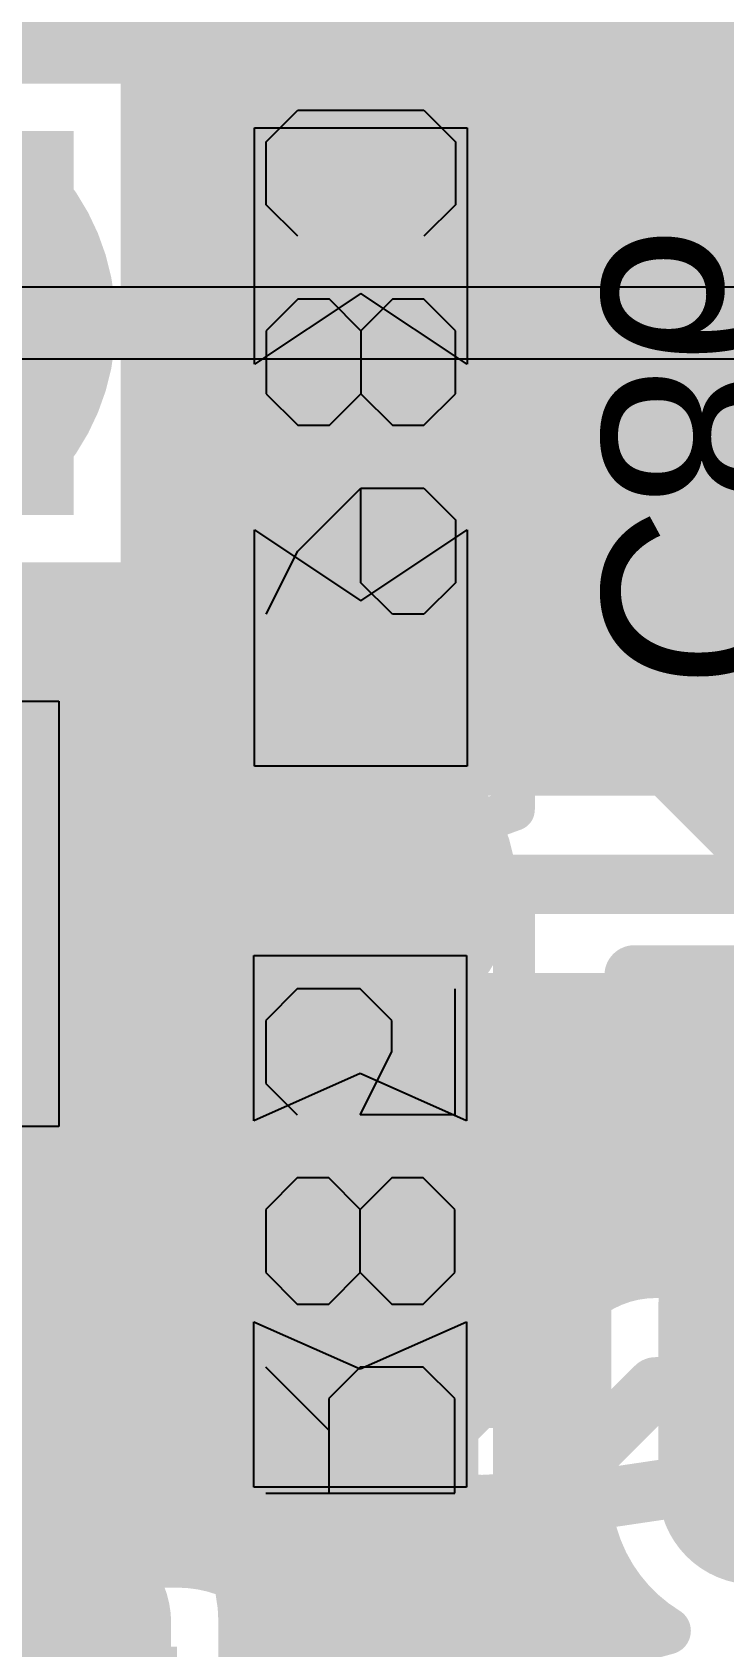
# Model space of a CAD drawing. Header units: millimetres. Extents: x 0.11 to 5.67, y 0.55 to 4.24.
# Drawn here: x 1.6688 to 1.784, y 1.0699 to 1.3388 of the extents above; entities that cross this region are included whole.
import ezdxf

# ---------------------------------------------------------------- set-up
doc = ezdxf.new("R2010")
doc.units = ezdxf.units.MM
doc.header["$MEASUREMENT"] = 0
for name, color, linetype in [('BottomLayer', 5, 'Continuous'), ('BottomOverlay', 54, 'Continuous'), ('BottomPaste', 16, 'Continuous'), ('BottomSolder', 6, 'Continuous'), ('InternalPlane1', 76, 'Continuous'), ('InternalPlane2', 16, 'Continuous'), ('Mechanical3', 76, 'Continuous'), ('MultiLayer', 9, 'Continuous'), ('TopLayer', 1, 'Continuous'), ('TopOverlay', 2, 'Continuous'), ('TopSolder', 216, 'Continuous'), ('ViaHoleLayer', 16, 'Continuous')]:
    doc.layers.add(name, color=color, linetype=linetype)

# ---------------------------------------------------------------- blocks, each defined once
blk = doc.blocks.new('CC0603_B_34')
at = {"layer": 'BottomLayer'}
for points in [[(-0.0531496, -0.0177165), (-0.0137796, -0.0177165), (-0.0531496, 0.0177165), (-0.0137796, 0.0177165)], [(0.0531495, 0.0177165), (0.0137795, 0.0177165), (0.0531495, -0.0177165), (0.0137795, -0.0177165)]]:
    blk.add_solid(points, dxfattribs=at)
at = {"layer": 'BottomOverlay', "const_width": 0.0070079}
for points in [[(-0.0603075, -0.025576, -0.2011811506940103), (-0.060352, 0.0254697)], [(0.0604228, 0.0254697, -0.2011811506940102), (0.0603783, -0.025576)]]:
    blk.add_lwpolyline(points, format="xyb", dxfattribs=at)
at = {"layer": 'BottomOverlay', "const_width": 0.0035039}
for points in [[(-0.062104, 0.0254697, 1), (-0.0586, 0.0254697, 1)], [(-0.0617166, 0.0255, 1), (-0.0582126, 0.0255, 1)], [(0.0582834, 0.0255, 1), (0.0617874, 0.0255, 1)], [(0.0586708, 0.0254697, 1), (0.0621748, 0.0254697, 1)], [(-0.0620595, -0.025576, 1), (-0.0585555, -0.025576, 1)], [(-0.0617914, -0.0255906, 1), (-0.0582874, -0.0255906, 1)], [(0.0582873, -0.0255906, 1), (0.0617913, -0.0255906, 1)], [(0.0586263, -0.025576, 1), (0.0621303, -0.025576, 1)]]:
    blk.add_lwpolyline(points, format="xyb", close=True, dxfattribs=at)
at = {"layer": 'BottomOverlay', "const_width": 0.0070079}
for points in [[(0.0600354, 0.0255), (-0.0599646, 0.0255)], [(0.0600393, -0.0255906), (-0.0600394, -0.0255906)]]:
    blk.add_lwpolyline(points, dxfattribs=at)
at = {"layer": 'BottomPaste'}
for p, q in [((-0.0531496, -0.0177165), (-0.0531496, 0.0177165)), ((-0.0531496, 0.0177165), (-0.0137796, 0.0177165)), ((-0.0137796, 0.0177165), (-0.0255906, 0)), ((0.0255905, 0), (0.0137795, 0.0177165)), ((0.0137795, 0.0177165), (0.0531495, 0.0177165)), ((0.0531495, 0.0177165), (0.0531495, -0.0177165)), ((-0.0255906, 0), (-0.0137796, -0.0177165)), ((0.0137795, -0.0177165), (0.0255905, 0)), ((-0.0137796, -0.0177165), (-0.0531496, -0.0177165)), ((0.0531495, -0.0177165), (0.0137795, -0.0177165))]:
    blk.add_line(p, q, dxfattribs=at)
at = {"layer": 'BottomSolder'}
for points in [[(-0.0551181, -0.019685), (-0.0118111, -0.019685), (-0.0551181, 0.019685), (-0.0118111, 0.019685)], [(0.055118, 0.019685), (0.011811, 0.019685), (0.055118, -0.019685), (0.011811, -0.019685)]]:
    blk.add_solid(points, dxfattribs=at)
at = {"layer": 'Mechanical3'}
for p, q in [((-0.0561024, 0.0105003), (-0.0508547, 0.015748)), ((-0.0508547, 0.015748), (-0.0403594, 0.015748)), ((-0.0403594, 0.015748), (-0.0351118, 0.0105003)), ((-0.0193688, 0.015748), (-0.0246165, 0.0105003)), ((-0.0088735, 0.015748), (-0.0193688, 0.015748)), ((-0.0036259, 0.0105003), (-0.0088735, 0.015748)), ((0.0068694, 0.0105003), (0.0121171, 0.015748)), ((0.0121171, 0.015748), (0.0226124, 0.015748)), ((0.0226124, 0.015748), (0.02786, 0.0105003)), ((-0.0561024, -0.0104903), (-0.0561024, 0.0105003)), ((-0.0246165, 0.0105003), (-0.0246165, 0.0052527)), ((-0.0036259, 0.0052527), (-0.0036259, 0.0105003)), ((0.0068694, 5e-06), (0.0068694, 0.0105003)), ((0.02786, 0.0105003), (0.02786, 0.0052527)), ((-0.0246165, 0.0052527), (-0.0193688, 5e-06)), ((-0.0088735, 5e-06), (-0.0036259, 0.0052527)), ((0.02786, 0.0052527), (0.0226124, 5e-06)), ((-0.0193688, 5e-06), (-0.0246165, -0.0052426)), ((-0.0193688, 5e-06), (-0.0088735, 5e-06)), ((-0.0036259, -0.0052426), (-0.0088735, 5e-06)), ((0.0173647, -0.0104903), (0.0068694, 5e-06)), ((0.0226124, 5e-06), (0.0068694, 5e-06)), ((-0.0246165, -0.0052426), (-0.0246165, -0.0104903)), ((-0.0036259, -0.0104903), (-0.0036259, -0.0052426)), ((-0.0508547, -0.0157379), (-0.0561024, -0.0104903)), ((-0.0351118, -0.0104903), (-0.0403594, -0.0157379)), ((-0.0246165, -0.0104903), (-0.0193688, -0.0157379)), ((-0.0088735, -0.0157379), (-0.0036259, -0.0104903)), ((0.02786, -0.0157379), (0.0173647, -0.0104903)), ((-0.0403594, -0.0157379), (-0.0508547, -0.0157379)), ((-0.0193688, -0.0157379), (-0.0088735, -0.0157379))]:
    blk.add_line(p, q, dxfattribs=at)
blk = doc.blocks.new('SOT_23_123__B_67')
at = {"layer": 'BottomLayer', "const_width": 0.0280709}
blk.add_lwpolyline([(0.0612519, -0.0386614), (0.0302677, -0.0386614)], dxfattribs=at)
at = {"layer": 'BottomLayer', "const_width": 0.0140354}
for points in [[(0.02325, -0.0386614, 1), (0.0372854, -0.0386614, 1)], [(0.0542342, -0.0386614, 1), (0.0682696, -0.0386614, 1)]]:
    blk.add_lwpolyline(points, format="xyb", close=True, dxfattribs=at)
at = {"layer": 'BottomOverlay', "const_width": 0.01}
for points in [[(-0.0242402, -0.0586614), (-0.0242402, -0.0286614)], [(0.0157598, -0.0586614), (-0.0242402, -0.0586614)]]:
    blk.add_lwpolyline(points, dxfattribs=at)
at = {"layer": 'BottomOverlay', "const_width": 0.005}
for points in [[(-0.0267402, -0.0586614, 1), (-0.0217402, -0.0586614, 1)], [(-0.0267402, -0.0586614, 1), (-0.0217402, -0.0586614, 1)], [(0.0132598, -0.0586614, 1), (0.0182598, -0.0586614, 1)]]:
    blk.add_lwpolyline(points, format="xyb", close=True, dxfattribs=at)
at = {"layer": 'BottomPaste', "const_width": 0.0280709}
blk.add_lwpolyline([(0.0612519, -0.0386614), (0.0302677, -0.0386614)], dxfattribs=at)
at = {"layer": 'BottomPaste', "const_width": 0.0140354}
for points in [[(0.02325, -0.0386614, 1), (0.0372854, -0.0386614, 1)], [(0.0542342, -0.0386614, 1), (0.0682696, -0.0386614, 1)]]:
    blk.add_lwpolyline(points, format="xyb", close=True, dxfattribs=at)
at = {"layer": 'BottomSolder', "const_width": 0.0320079}
blk.add_lwpolyline([(0.0612519, -0.0386614), (0.0302677, -0.0386614)], dxfattribs=at)
at = {"layer": 'BottomSolder', "const_width": 0.0160039}
for points in [[(0.0222657, -0.0386614, 1), (0.0382697, -0.0386614, 1)], [(0.0532499, -0.0386614, 1), (0.0692539, -0.0386614, 1)]]:
    blk.add_lwpolyline(points, format="xyb", close=True, dxfattribs=at)
blk = doc.blocks.new('RC0603_B_91')
at = {"layer": 'BottomLayer'}
for points in [[(-0.0442913, -0.0177165), (-0.0167323, -0.0177165), (-0.0442913, 0.0177165), (-0.0167323, 0.0177165)], [(0.0442677, 0.0177165), (0.0167087, 0.0177165), (0.0442677, -0.0177165), (0.0167087, -0.0177165)]]:
    blk.add_solid(points, dxfattribs=at)
at = {"layer": 'BottomOverlay', "const_width": 0.0070079}
for points in [[(-0.0521653, 0.0255906), (-0.0521653, -0.0255906)], [(-0.0521653, 0.0255906), (0.0521654, 0.0255906)], [(0.0521654, 0.0255906), (0.0521654, -0.0255906)], [(-0.0521653, -0.0255906), (0.0521654, -0.0255906)]]:
    blk.add_lwpolyline(points, dxfattribs=at)
at = {"layer": 'BottomOverlay', "const_width": 0.0035039}
for points in [[(-0.0539173, 0.0255906, 1), (-0.0504133, 0.0255906, 1)], [(-0.0539173, 0.0255906, 1), (-0.0504133, 0.0255906, 1)], [(0.0504134, 0.0255906, 1), (0.0539174, 0.0255906, 1)], [(0.0504134, 0.0255906, 1), (0.0539174, 0.0255906, 1)], [(-0.0539173, -0.0255906, 1), (-0.0504133, -0.0255906, 1)], [(-0.0539173, -0.0255906, 1), (-0.0504133, -0.0255906, 1)], [(0.0504134, -0.0255906, 1), (0.0539174, -0.0255906, 1)], [(0.0504134, -0.0255906, 1), (0.0539174, -0.0255906, 1)]]:
    blk.add_lwpolyline(points, format="xyb", close=True, dxfattribs=at)
at = {"layer": 'BottomPaste'}
for p, q in [((-0.0442913, -0.0177165), (-0.0442913, 0.0177165)), ((-0.0442913, 0.0177165), (-0.0167323, 0.0177165)), ((-0.0167323, 0.0177165), (-0.0246063, 0)), ((0.0245827, 0), (0.0167087, 0.0177165)), ((0.0167087, 0.0177165), (0.0442677, 0.0177165)), ((0.0442677, 0.0177165), (0.0442677, -0.0177165)), ((-0.0246063, 0), (-0.0167323, -0.0177165)), ((0.0167087, -0.0177165), (0.0245827, 0)), ((-0.0167323, -0.0177165), (-0.0442913, -0.0177165)), ((0.0442677, -0.0177165), (0.0167087, -0.0177165))]:
    blk.add_line(p, q, dxfattribs=at)
at = {"layer": 'BottomSolder'}
for points in [[(-0.0462598, -0.019685), (-0.0147638, -0.019685), (-0.0462598, 0.019685), (-0.0147638, 0.019685)], [(0.0462362, 0.019685), (0.0147402, 0.019685), (0.0462362, -0.019685), (0.0147402, -0.019685)]]:
    blk.add_solid(points, dxfattribs=at)
at = {"layer": 'Mechanical3'}
for p, q in [((-0.0452756, 0.015748), (-0.0452756, -0.0157379)), ((-0.0347803, 0.0052527), (-0.024285, 0.015748)), ((-0.008542, 0.015748), (-0.0137897, 0.0105003)), ((0.0019533, 0.015748), (-0.008542, 0.015748)), ((0.0072009, 0.0105003), (0.0019533, 0.015748)), ((0.0229439, 0.015748), (0.0176962, 0.0105003)), ((0.0334392, 0.015748), (0.0229439, 0.015748)), ((0.0386868, 0.0105003), (0.0334392, 0.015748)), ((-0.0137897, 0.0105003), (-0.0137897, 0.0052527)), ((0.0072009, 0.0052527), (0.0072009, 0.0105003)), ((0.0386868, 5e-06), (0.0386868, 0.0105003)), ((-0.0295326, 0.0052527), (-0.0452756, 0.0052527)), ((-0.024285, 5e-06), (-0.0295326, 0.0052527)), ((-0.0137897, 0.0052527), (-0.008542, 5e-06)), ((0.0019533, 5e-06), (0.0072009, 0.0052527)), ((-0.024285, -0.0104903), (-0.024285, 5e-06)), ((-0.008542, 5e-06), (-0.0137897, -0.0052426)), ((-0.008542, 5e-06), (0.0019533, 5e-06)), ((0.0072009, -0.0052426), (0.0019533, 5e-06)), ((0.0176962, -0.0157379), (0.0176962, 5e-06)), ((0.0176962, 5e-06), (0.0281915, -0.0052426)), ((0.0334392, -0.0052426), (0.0386868, 5e-06)), ((-0.0137897, -0.0052426), (-0.0137897, -0.0104903)), ((0.0072009, -0.0104903), (0.0072009, -0.0052426)), ((0.0281915, -0.0052426), (0.0334392, -0.0052426)), ((-0.0295326, -0.0157379), (-0.024285, -0.0104903)), ((-0.0137897, -0.0104903), (-0.008542, -0.0157379)), ((0.0019533, -0.0157379), (0.0072009, -0.0104903)), ((-0.0452756, -0.0157379), (-0.0295326, -0.0157379)), ((-0.008542, -0.0157379), (0.0019533, -0.0157379)), ((0.0386868, -0.0157379), (0.0176962, -0.0157379))]:
    blk.add_line(p, q, dxfattribs=at)
blk = doc.blocks.new('RC1210_B_187')
at = {"layer": 'BottomLayer', "const_width": 0.0147638}
blk.add_lwpolyline([(-0.0851377, -0.0403543, 1), (-0.0703739, -0.0403543, 1)], format="xyb", close=True, dxfattribs=at)
at = {"layer": 'BottomLayer'}
for points in [[(-0.0777558, 0.0551181), (-0.0777558, -0.0551181), (-0.0482284, 0.0551181), (-0.0482284, -0.0551181)], [(-0.0925196, 0.0403543), (-0.0925196, -0.0403543), (-0.0334646, 0.0403543), (-0.0334646, -0.0403543)]]:
    blk.add_solid(points, dxfattribs=at)
at = {"layer": 'BottomPaste', "const_width": 0.0147638}
blk.add_lwpolyline([(-0.0851377, -0.0403543, 1), (-0.0703739, -0.0403543, 1)], format="xyb", close=True, dxfattribs=at)
at = {"layer": 'BottomPaste'}
for points in [[(-0.0777558, 0.0551181), (-0.0777558, -0.0551181), (-0.0482284, 0.0551181), (-0.0482284, -0.0551181)], [(-0.0925196, 0.0403543), (-0.0925196, -0.0403543), (-0.0334646, 0.0403543), (-0.0334646, -0.0403543)]]:
    blk.add_solid(points, dxfattribs=at)
at = {"layer": 'BottomSolder', "const_width": 0.0167323}
blk.add_lwpolyline([(-0.0861219, -0.0403543, 1), (-0.0693897, -0.0403543, 1)], format="xyb", close=True, dxfattribs=at)
at = {"layer": 'BottomSolder'}
for points in [[(-0.0777558, 0.0570866), (-0.0777558, -0.0570866), (-0.0482284, 0.0570866), (-0.0482284, -0.0570866)], [(-0.0944881, 0.0403543), (-0.0944881, -0.0403543), (-0.0314961, 0.0403543), (-0.0314961, -0.0403543)]]:
    blk.add_solid(points, dxfattribs=at)
blk = doc.blocks.new('CC16X10_CAP0_5_1__P________246')
at = {"layer": 'BottomLayer'}
blk.add_solid([(-0.03, -0.03), (0.03, -0.03), (-0.03, 0.03), (0.03, 0.03)], dxfattribs=at)
at = {"layer": 'BottomSolder'}
blk.add_solid([(-0.0319685, -0.0319685), (0.0319685, -0.0319685), (-0.0319685, 0.0319685), (0.0319685, 0.0319685)], dxfattribs=at)
at = {"layer": 'InternalPlane1', "const_width": 0.039}
blk.add_lwpolyline([(-0.0195, 0, 1), (0.0195, 0, 1)], format="xyb", close=True, dxfattribs=at)
at = {"layer": 'InternalPlane2', "const_width": 0.039}
blk.add_lwpolyline([(-0.0195, 0, 1), (0.0195, 0, 1)], format="xyb", close=True, dxfattribs=at)
at = {"layer": 'MultiLayer'}
blk.add_solid([(-0.03, -0.03), (0.03, -0.03), (-0.03, 0.03), (0.03, 0.03)], dxfattribs=at)
at = {"layer": 'TopLayer'}
blk.add_solid([(-0.03, -0.03), (0.03, -0.03), (-0.03, 0.03), (0.03, 0.03)], dxfattribs=at)
at = {"layer": 'TopOverlay', "const_width": 0.01}
blk.add_lwpolyline([(0.2968504, 0, 1), (-0.0968504, 0, 1)], format="xyb", close=True, dxfattribs=at)
at = {"layer": 'TopSolder'}
blk.add_solid([(-0.0319685, -0.0319685), (0.0319685, -0.0319685), (-0.0319685, 0.0319685), (0.0319685, 0.0319685)], dxfattribs=at)
blk = doc.blocks.new('CC1206_B_247')
at = {"layer": 'BottomLayer'}
blk.add_solid([(0.0846456, 0.035433), (0.0295276, 0.035433), (0.0846456, -0.035433), (0.0295276, -0.035433)], dxfattribs=at)
at = {"layer": 'BottomPaste'}
for p, q in [((0.0295275, 0.0354331), (0.0846457, 0.0354331)), ((0.0846457, 0.0354331), (0.0846457, -0.0354331)), ((0.0846457, -0.0354331), (0.0295275, -0.0354331))]:
    blk.add_line(p, q, dxfattribs=at)
at = {"layer": 'BottomSolder'}
blk.add_solid([(0.0866141, 0.0374015), (0.0275591, 0.0374015), (0.0866141, -0.0374015), (0.0275591, -0.0374015)], dxfattribs=at)

msp = doc.modelspace()

# ---------------------------------------------------------------- linework, layer by layer
at = {"layer": 'BottomLayer'}
for points, const_width in [([(1.773622, 1.3385826), (1.8257874, 1.390748)], 0.019685), ([(1.7224409, 1.3042245), (1.7224409, 1.3395669)], 0.019685), ([(1.773622, 1.2244095), (1.773622, 1.3385826)], 0.019685), ([(1.75, 1.3346457), (1.75, 1.3385826)], 0.007874), ([(1.5820472, 1.3375941), (1.75, 1.3375941)], 0.007874), ([(1.5999213, 1.3341338), (1.6874803, 1.3341338)], 0.007874), ([(1.6874803, 1.2465748), (1.6874803, 1.3341338)], 0.007874), ([(1.6939882, 1.3346457), (1.75, 1.3346457)], 0.007874), ([(1.6939882, 1.2716535), (1.6939882, 1.3346457)], 0.007874), ([(1.6874803, 1.3297201), (1.6939882, 1.3297201)], 0.007874), ([(1.7235158, 1.3031496), (1.7235158, 1.3307086)], 0.007874), ([(1.6874803, 1.3218461), (1.6939882, 1.3218461)], 0.007874), ([(1.6874803, 1.3139721), (1.6939882, 1.3139721)], 0.007874), ([(1.7224409, 1.3042245), (1.7235158, 1.3031496)], 0.019685), ([(1.6874803, 1.3060981), (1.6939882, 1.3060981)], 0.007874), ([(1.6979253, 1.3031496), (1.7235158, 1.3031496)], 0.007874), ([(1.7235158, 1.2755906), (1.7235158, 1.3031496)], 0.007874), ([(1.6874803, 1.2982241), (1.6939882, 1.2982241)], 0.007874), ([(1.6874803, 1.2903501), (1.6939882, 1.2903501)], 0.007874), ([(1.6874803, 1.2824761), (1.6939882, 1.2824761)], 0.007874), ([(1.6874803, 1.2746021), (1.6939882, 1.2746021)], 0.007874), ([(1.6939882, 1.2716535), (1.75, 1.2716535)], 0.007874), ([(1.6920197, 1.2696851), (1.75, 1.2696851)], 0.007874), ([(1.6920197, 1.2027559), (1.6920197, 1.2696851)], 0.007874), ([(1.6874803, 1.2667281), (1.6920197, 1.2667281)], 0.007874), ([(1.6874803, 1.2588541), (1.6920197, 1.2588541)], 0.007874), ([(1.6874803, 1.2509801), (1.6920197, 1.2509801)], 0.007874), ([(1.6781496, 1.2465748), (1.6874803, 1.2465748)], 0.007874), ([(1.6781496, 1.2411417), (1.6781496, 1.2465748)], 0.007874), ([(1.6781496, 1.2431061), (1.6920197, 1.2431061)], 0.007874), ([(1.6781496, 1.2411417), (1.6870079, 1.2411417)], 0.007874), ([(1.6870079, 1.1427165), (1.6870079, 1.2411417)], 0.007874), ([(1.7234705, 1.2361752), (1.7235158, 1.2362205)], 0.019685), ([(1.7234705, 1.1712815), (1.7234705, 1.2361752)], 0.019685), ([(1.6870079, 1.2352321), (1.6920197, 1.2352321)], 0.007874), ([(1.773622, 1.2244095), (1.7942913, 1.2037402)], 0.019685), ([(1.6870079, 1.2273581), (1.6920197, 1.2273581)], 0.007874), ([(1.6870079, 1.2194841), (1.6920197, 1.2194841)], 0.007874), ([(1.6870079, 1.2116101), (1.6920197, 1.2116101)], 0.007874), ([(1.6870079, 1.2037361), (1.6920197, 1.2037361)], 0.007874), ([(1.6920197, 1.2027559), (1.6985254, 1.2027559)], 0.007874), ([(1.6919291, 1.1987953), (1.6979087, 1.1987953)], 0.007874), ([(1.6919291, 1.1436771), (1.6919291, 1.1987953)], 0.007874), ([(1.6870079, 1.1958621), (1.6919291, 1.1958621)], 0.007874), ([(1.6870079, 1.1879881), (1.6919291, 1.1879881)], 0.007874), ([(1.6870079, 1.1801141), (1.6919291, 1.1801141)], 0.007874), ([(1.7234705, 1.1712815), (1.7235158, 1.1712362)], 0.019685), ([(1.7235158, 1.1712362), (1.7746299, 1.1712362)], 0.019685), ([(1.7746299, 1.1712362), (1.78749, 1.1583761)], 0.019685), ([(1.6870079, 1.1722401), (1.6919291, 1.1722401)], 0.007874), ([(1.6870079, 1.1643661), (1.6919291, 1.1643661)], 0.007874), ([(1.78749, 1.113325), (1.78749, 1.1583761)], 0.019685), ([(1.6870079, 1.1564921), (1.6919291, 1.1564921)], 0.007874), ([(1.6870079, 1.1486181), (1.6919291, 1.1486181)], 0.007874), ([(1.7549213, 1.1476142), (1.763868, 1.1476142)], 0.007874), ([(1.7549213, 1.1436771), (1.7549213, 1.1476142)], 0.007874), ([(1.763868, 1.13893), (1.763868, 1.1476142)], 0.007874), ([(1.6043307, 1.1427165), (1.6870079, 1.1427165)], 0.007874), ([(1.6919291, 1.1436771), (1.7549213, 1.1436771)], 0.007874), ([(1.5059055, 1.1407441), (1.763868, 1.1407441)], 0.007874), ([(1.6938976, 1.1358268), (1.7529528, 1.1358268)], 0.007874), ([(1.6938976, 1.0953828), (1.6938976, 1.1358268)], 0.007874), ([(1.7529528, 1.0846456), (1.7529528, 1.1358268)], 0.007874), ([(1.5059055, 1.1328701), (1.6938976, 1.1328701)], 0.007874), ([(1.7234252, 1.1102362), (1.7234252, 1.1318897)], 0.007874), ([(1.7529528, 1.1328701), (1.7618609, 1.1328701)], 0.007874), ([(1.7612795, 1.0962284), (1.7612795, 1.1272126)], 0.007874), ([(1.5059055, 1.1249961), (1.6938976, 1.1249961)], 0.007874), ([(1.7529528, 1.1249961), (1.7612795, 1.1249961)], 0.007874), ([(1.78749, 1.113325), (1.7890945, 1.1117205)], 0.019685), ([(1.5059055, 1.1171221), (1.6938976, 1.1171221)], 0.007874), ([(1.6860236, 1.109252), (1.722441, 1.109252)], 0.019685), ([(1.722441, 1.109252), (1.7234252, 1.1102362)], 0.019685), ([(1.7529528, 1.1171221), (1.7612795, 1.1171221)], 0.007874), ([(1.5059055, 1.1092481), (1.6938976, 1.1092481)], 0.007874), ([(1.6978347, 1.1102362), (1.7234252, 1.1102362)], 0.007874), ([(1.7234252, 1.1102362), (1.7490157, 1.1102362)], 0.007874), ([(1.7234252, 1.0885827), (1.7234252, 1.1102362)], 0.007874), ([(1.7529528, 1.1092481), (1.7612795, 1.1092481)], 0.007874), ([(1.6456693, 1.1023622), (1.6751969, 1.1023622)], 0.007874), ([(1.6826421, 1.1013741), (1.6938976, 1.1013741)], 0.007874), ([(1.7529528, 1.1013741), (1.7612795, 1.1013741)], 0.007874), ([(1.7529528, 1.0935001), (1.7614136, 1.0935001)], 0.007874), ([(1.7529528, 1.0856261), (1.7633794, 1.0856261)], 0.007874), ([(1.7016072, 1.0846456), (1.7529528, 1.0846456)], 0.007874), ([(1.7034679, 1.0777521), (1.7683027, 1.0777521)], 0.007874), ([(1.7037402, 1.0580708), (1.7037402, 1.0738189)], 0.007874), ([(1.7037402, 1.0698781), (1.7663228, 1.0698781)], 0.007874)]:
    msp.add_lwpolyline(points, dxfattribs=dict(at, const_width=const_width))
at = {"layer": 'BottomLayer', "const_width": 0.007874}
for points in [[(1.75, 1.3385826, -0.198912367379658), (1.7569187, 1.3552859)], [(1.75, 1.3385826, -0.198912367379658), (1.7569187, 1.3552859)], [(1.6979087, 1.1987953, -0.03921857943599879), (1.6985254, 1.2027559)], [(1.7612795, 1.1272126, -0.109139525965476), (1.763868, 1.13893)], [(1.6751969, 1.1023622, -0.1805253396992221), (1.6938976, 1.0953828)], [(1.7745469, 1.072521, -0.2607856533060158), (1.7612795, 1.0962284)], [(1.7016072, 1.0846456, -0.09756991545143244), (1.7037402, 1.0738189)], [(1.7412434, 1.0461873, -0.2267725574295279), (1.7745469, 1.0725209)]]:
    msp.add_lwpolyline(points, format="xyb", dxfattribs=at)
at = {"layer": 'BottomLayer'}
for points, const_width in [([(1.7165354, 1.3395669, 1), (1.7283464, 1.3395669, 1)], 0.011811), ([(1.7175197, 1.3395669, 1), (1.7273621, 1.3395669, 1)], 0.0098425), ([(1.7687008, 1.3385826, 1), (1.7785432, 1.3385826, 1)], 0.0098425), ([(1.7687008, 1.3385826, 1), (1.7785432, 1.3385826, 1)], 0.0098425), ([(1.7480315, 1.3385826, 1), (1.7519685, 1.3385826, 1)], 0.003937), ([(1.7480315, 1.3385826, 1), (1.7519685, 1.3385826, 1)], 0.003937), ([(1.7480315, 1.3385826, 1), (1.7519685, 1.3385826, 1)], 0.003937), ([(1.7480315, 1.3375941, 1), (1.7519685, 1.3375941, 1)], 0.003937), ([(1.6855118, 1.3341338, 1), (1.6894488, 1.3341338, 1)], 0.003937), ([(1.6855118, 1.3341338, 1), (1.6894488, 1.3341338, 1)], 0.003937), ([(1.6920197, 1.3346457, 1), (1.6959567, 1.3346457, 1)], 0.003937), ([(1.6920197, 1.3346457, 1), (1.6959567, 1.3346457, 1)], 0.003937), ([(1.7480315, 1.3346457, 1), (1.7519685, 1.3346457, 1)], 0.003937), ([(1.7480315, 1.3346457, 1), (1.7519685, 1.3346457, 1)], 0.003937), ([(1.6855118, 1.3297201, 1), (1.6894488, 1.3297201, 1)], 0.003937), ([(1.6920197, 1.3297201, 1), (1.6959567, 1.3297201, 1)], 0.003937), ([(1.7215473, 1.3307086, 1), (1.7254843, 1.3307086, 1)], 0.003937), ([(1.6855118, 1.3218461, 1), (1.6894488, 1.3218461, 1)], 0.003937), ([(1.6920197, 1.3218461, 1), (1.6959567, 1.3218461, 1)], 0.003937), ([(1.6855118, 1.3139721, 1), (1.6894488, 1.3139721, 1)], 0.003937), ([(1.6920197, 1.3139721, 1), (1.6959567, 1.3139721, 1)], 0.003937), ([(1.7175197, 1.3042245, 1), (1.7273621, 1.3042245, 1)], 0.0098425), ([(1.7175197, 1.3042245, 1), (1.7273621, 1.3042245, 1)], 0.0098425), ([(1.7185946, 1.3031496, 1), (1.728437, 1.3031496, 1)], 0.0098425), ([(1.6855118, 1.3060981, 1), (1.6894488, 1.3060981, 1)], 0.003937), ([(1.6920197, 1.3060981, 1), (1.6959567, 1.3060981, 1)], 0.003937), ([(1.6959568, 1.3031496, 1), (1.6998938, 1.3031496, 1)], 0.003937), ([(1.7215473, 1.3031496, 1), (1.7254843, 1.3031496, 1)], 0.003937), ([(1.7215473, 1.3031496, 1), (1.7254843, 1.3031496, 1)], 0.003937), ([(1.7215473, 1.3031496, 1), (1.7254843, 1.3031496, 1)], 0.003937), ([(1.6855118, 1.2982241, 1), (1.6894488, 1.2982241, 1)], 0.003937), ([(1.6920197, 1.2982241, 1), (1.6959567, 1.2982241, 1)], 0.003937), ([(1.6855118, 1.2903501, 1), (1.6894488, 1.2903501, 1)], 0.003937), ([(1.6920197, 1.2903501, 1), (1.6959567, 1.2903501, 1)], 0.003937), ([(1.6855118, 1.2824761, 1), (1.6894488, 1.2824761, 1)], 0.003937), ([(1.6920197, 1.2824761, 1), (1.6959567, 1.2824761, 1)], 0.003937), ([(1.6855118, 1.2746021, 1), (1.6894488, 1.2746021, 1)], 0.003937), ([(1.6920197, 1.2746021, 1), (1.6959567, 1.2746021, 1)], 0.003937), ([(1.7215473, 1.2755906, 1), (1.7254843, 1.2755906, 1)], 0.003937), ([(1.6920197, 1.2716535, 1), (1.6959567, 1.2716535, 1)], 0.003937), ([(1.6920197, 1.2716535, 1), (1.6959567, 1.2716535, 1)], 0.003937), ([(1.7480315, 1.2716535, 1), (1.7519685, 1.2716535, 1)], 0.003937), ([(1.6900512, 1.2696851, 1), (1.6939882, 1.2696851, 1)], 0.003937), ([(1.6900512, 1.2696851, 1), (1.6939882, 1.2696851, 1)], 0.003937), ([(1.7480315, 1.2696851, 1), (1.7519685, 1.2696851, 1)], 0.003937), ([(1.6855118, 1.2667281, 1), (1.6894488, 1.2667281, 1)], 0.003937), ([(1.6900512, 1.2667281, 1), (1.6939882, 1.2667281, 1)], 0.003937), ([(1.6855118, 1.2588541, 1), (1.6894488, 1.2588541, 1)], 0.003937), ([(1.6900512, 1.2588541, 1), (1.6939882, 1.2588541, 1)], 0.003937), ([(1.6855118, 1.2509801, 1), (1.6894488, 1.2509801, 1)], 0.003937), ([(1.6900512, 1.2509801, 1), (1.6939882, 1.2509801, 1)], 0.003937), ([(1.6761811, 1.2465748, 1), (1.6801181, 1.2465748, 1)], 0.003937), ([(1.6761811, 1.2465748, 1), (1.6801181, 1.2465748, 1)], 0.003937), ([(1.6855118, 1.2465748, 1), (1.6894488, 1.2465748, 1)], 0.003937), ([(1.6855118, 1.2465748, 1), (1.6894488, 1.2465748, 1)], 0.003937), ([(1.6761811, 1.2431061, 1), (1.6801181, 1.2431061, 1)], 0.003937), ([(1.6761811, 1.2411417, 1), (1.6801181, 1.2411417, 1)], 0.003937), ([(1.6761811, 1.2411417, 1), (1.6801181, 1.2411417, 1)], 0.003937), ([(1.6850394, 1.2411417, 1), (1.6889764, 1.2411417, 1)], 0.003937), ([(1.6850394, 1.2411417, 1), (1.6889764, 1.2411417, 1)], 0.003937), ([(1.6900512, 1.2431061, 1), (1.6939882, 1.2431061, 1)], 0.003937), ([(1.7185493, 1.2361752, 1), (1.7283917, 1.2361752, 1)], 0.0098425), ([(1.7185493, 1.2361752, 1), (1.7283917, 1.2361752, 1)], 0.0098425), ([(1.7185946, 1.2362205, 1), (1.728437, 1.2362205, 1)], 0.0098425), ([(1.6850394, 1.2352321, 1), (1.6889764, 1.2352321, 1)], 0.003937), ([(1.6900512, 1.2352321, 1), (1.6939882, 1.2352321, 1)], 0.003937), ([(1.7687008, 1.2244095, 1), (1.7785432, 1.2244095, 1)], 0.0098425), ([(1.7687008, 1.2244095, 1), (1.7785432, 1.2244095, 1)], 0.0098425), ([(1.6850394, 1.2273581, 1), (1.6889764, 1.2273581, 1)], 0.003937), ([(1.6900512, 1.2273581, 1), (1.6939882, 1.2273581, 1)], 0.003937), ([(1.6850394, 1.2194841, 1), (1.6889764, 1.2194841, 1)], 0.003937), ([(1.6900512, 1.2194841, 1), (1.6939882, 1.2194841, 1)], 0.003937), ([(1.6850394, 1.2116101, 1), (1.6889764, 1.2116101, 1)], 0.003937), ([(1.6900512, 1.2116101, 1), (1.6939882, 1.2116101, 1)], 0.003937), ([(1.6850394, 1.2037361, 1), (1.6889764, 1.2037361, 1)], 0.003937), ([(1.6900512, 1.2037361, 1), (1.6939882, 1.2037361, 1)], 0.003937), ([(1.7175197, 1.1968504, 1), (1.7293307, 1.1968504, 1)], 0.011811), ([(1.6900512, 1.2027559, 1), (1.6939882, 1.2027559, 1)], 0.003937), ([(1.6900512, 1.2027559, 1), (1.6939882, 1.2027559, 1)], 0.003937), ([(1.6965569, 1.2027559, 1), (1.7004939, 1.2027559, 1)], 0.003937), ([(1.6965569, 1.2027559, 1), (1.7004939, 1.2027559, 1)], 0.003937), ([(1.6899606, 1.1987953, 1), (1.6938976, 1.1987953, 1)], 0.003937), ([(1.6899606, 1.1987953, 1), (1.6938976, 1.1987953, 1)], 0.003937), ([(1.6959402, 1.1987953, 1), (1.6998772, 1.1987953, 1)], 0.003937), ([(1.6959402, 1.1987953, 1), (1.6998772, 1.1987953, 1)], 0.003937), ([(1.6850394, 1.1958621, 1), (1.6889764, 1.1958621, 1)], 0.003937), ([(1.6899606, 1.1958621, 1), (1.6938976, 1.1958621, 1)], 0.003937), ([(1.6850394, 1.1879881, 1), (1.6889764, 1.1879881, 1)], 0.003937), ([(1.6899606, 1.1879881, 1), (1.6938976, 1.1879881, 1)], 0.003937), ([(1.6850394, 1.1801141, 1), (1.6889764, 1.1801141, 1)], 0.003937), ([(1.6899606, 1.1801141, 1), (1.6938976, 1.1801141, 1)], 0.003937), ([(1.7185493, 1.1712815, 1), (1.7283917, 1.1712815, 1)], 0.0098425), ([(1.7185493, 1.1712815, 1), (1.7283917, 1.1712815, 1)], 0.0098425), ([(1.7185946, 1.1712362, 1), (1.728437, 1.1712362, 1)], 0.0098425), ([(1.7185946, 1.1712362, 1), (1.728437, 1.1712362, 1)], 0.0098425), ([(1.7697087, 1.1712362, 1), (1.7795511, 1.1712362, 1)], 0.0098425), ([(1.7697087, 1.1712362, 1), (1.7795511, 1.1712362, 1)], 0.0098425), ([(1.6850394, 1.1722401, 1), (1.6889764, 1.1722401, 1)], 0.003937), ([(1.6899606, 1.1722401, 1), (1.6938976, 1.1722401, 1)], 0.003937), ([(1.6850394, 1.1643661, 1), (1.6889764, 1.1643661, 1)], 0.003937), ([(1.6899606, 1.1643661, 1), (1.6938976, 1.1643661, 1)], 0.003937), ([(1.7825688, 1.1583761, 1), (1.7924112, 1.1583761, 1)], 0.0098425), ([(1.7825688, 1.1583761, 1), (1.7924112, 1.1583761, 1)], 0.0098425), ([(1.6850394, 1.1564921, 1), (1.6889764, 1.1564921, 1)], 0.003937), ([(1.6899606, 1.1564921, 1), (1.6938976, 1.1564921, 1)], 0.003937), ([(1.6850394, 1.1486181, 1), (1.6889764, 1.1486181, 1)], 0.003937), ([(1.6899606, 1.1486181, 1), (1.6938976, 1.1486181, 1)], 0.003937), ([(1.7529528, 1.1476142, 1), (1.7568898, 1.1476142, 1)], 0.003937), ([(1.7529528, 1.1476142, 1), (1.7568898, 1.1476142, 1)], 0.003937), ([(1.7618995, 1.1476142, 1), (1.7658365, 1.1476142, 1)], 0.003937), ([(1.7618995, 1.1476142, 1), (1.7658365, 1.1476142, 1)], 0.003937), ([(1.6850394, 1.1427165, 1), (1.6889764, 1.1427165, 1)], 0.003937), ([(1.6850394, 1.1427165, 1), (1.6889764, 1.1427165, 1)], 0.003937), ([(1.6899606, 1.1436771, 1), (1.6938976, 1.1436771, 1)], 0.003937), ([(1.6899606, 1.1436771, 1), (1.6938976, 1.1436771, 1)], 0.003937), ([(1.7529528, 1.1436771, 1), (1.7568898, 1.1436771, 1)], 0.003937), ([(1.7529528, 1.1436771, 1), (1.7568898, 1.1436771, 1)], 0.003937), ([(1.7618995, 1.1407441, 1), (1.7658365, 1.1407441, 1)], 0.003937), ([(1.7618995, 1.13893, 1), (1.7658365, 1.13893, 1)], 0.003937), ([(1.7618995, 1.13893, 1), (1.7658365, 1.13893, 1)], 0.003937), ([(1.6919291, 1.1358268, 1), (1.6958661, 1.1358268, 1)], 0.003937), ([(1.6919291, 1.1358268, 1), (1.6958661, 1.1358268, 1)], 0.003937), ([(1.7509843, 1.1358268, 1), (1.7549213, 1.1358268, 1)], 0.003937), ([(1.7509843, 1.1358268, 1), (1.7549213, 1.1358268, 1)], 0.003937), ([(1.6919291, 1.1328701, 1), (1.6958661, 1.1328701, 1)], 0.003937), ([(1.7214567, 1.1318897, 1), (1.7253937, 1.1318897, 1)], 0.003937), ([(1.7509843, 1.1328701, 1), (1.7549213, 1.1328701, 1)], 0.003937), ([(1.7598924, 1.1328701, 1), (1.7638294, 1.1328701, 1)], 0.003937), ([(1.759311, 1.1272126, 1), (1.763248, 1.1272126, 1)], 0.003937), ([(1.759311, 1.1272126, 1), (1.763248, 1.1272126, 1)], 0.003937), ([(1.6919291, 1.1249961, 1), (1.6958661, 1.1249961, 1)], 0.003937), ([(1.7509843, 1.1249961, 1), (1.7549213, 1.1249961, 1)], 0.003937), ([(1.759311, 1.1249961, 1), (1.763248, 1.1249961, 1)], 0.003937), ([(1.7825688, 1.113325, 1), (1.7924112, 1.113325, 1)], 0.0098425), ([(1.7825688, 1.113325, 1), (1.7924112, 1.113325, 1)], 0.0098425), ([(1.7841733, 1.1117205, 1), (1.7940157, 1.1117205, 1)], 0.0098425), ([(1.6801181, 1.109252, 1), (1.6919291, 1.109252, 1)], 0.011811), ([(1.6811024, 1.109252, 1), (1.6909448, 1.109252, 1)], 0.0098425), ([(1.6919291, 1.1171221, 1), (1.6958661, 1.1171221, 1)], 0.003937), ([(1.7175198, 1.109252, 1), (1.7273622, 1.109252, 1)], 0.0098425), ([(1.7175198, 1.109252, 1), (1.7273622, 1.109252, 1)], 0.0098425), ([(1.718504, 1.1102362, 1), (1.7283464, 1.1102362, 1)], 0.0098425), ([(1.7509843, 1.1171221, 1), (1.7549213, 1.1171221, 1)], 0.003937), ([(1.759311, 1.1171221, 1), (1.763248, 1.1171221, 1)], 0.003937), ([(1.6919291, 1.1092481, 1), (1.6958661, 1.1092481, 1)], 0.003937), ([(1.6958662, 1.1102362, 1), (1.6998032, 1.1102362, 1)], 0.003937), ([(1.7214567, 1.1102362, 1), (1.7253937, 1.1102362, 1)], 0.003937), ([(1.7214567, 1.1102362, 1), (1.7253937, 1.1102362, 1)], 0.003937), ([(1.7214567, 1.1102362, 1), (1.7253937, 1.1102362, 1)], 0.003937), ([(1.7214567, 1.1102362, 1), (1.7253937, 1.1102362, 1)], 0.003937), ([(1.7470472, 1.1102362, 1), (1.7509842, 1.1102362, 1)], 0.003937), ([(1.7509843, 1.1092481, 1), (1.7549213, 1.1092481, 1)], 0.003937), ([(1.759311, 1.1092481, 1), (1.763248, 1.1092481, 1)], 0.003937), ([(1.6732284, 1.1023622, 1), (1.6771654, 1.1023622, 1)], 0.003937), ([(1.6732284, 1.1023622, 1), (1.6771654, 1.1023622, 1)], 0.003937), ([(1.6806736, 1.1013741, 1), (1.6846106, 1.1013741, 1)], 0.003937), ([(1.6919291, 1.1013741, 1), (1.6958661, 1.1013741, 1)], 0.003937), ([(1.7509843, 1.1013741, 1), (1.7549213, 1.1013741, 1)], 0.003937), ([(1.759311, 1.1013741, 1), (1.763248, 1.1013741, 1)], 0.003937), ([(1.759311, 1.0962284, 1), (1.763248, 1.0962284, 1)], 0.003937), ([(1.759311, 1.0962284, 1), (1.763248, 1.0962284, 1)], 0.003937), ([(1.6919291, 1.0953828, 1), (1.6958661, 1.0953828, 1)], 0.003937), ([(1.6919291, 1.0953828, 1), (1.6958661, 1.0953828, 1)], 0.003937), ([(1.7509843, 1.0935001, 1), (1.7549213, 1.0935001, 1)], 0.003937), ([(1.7594451, 1.0935001, 1), (1.7633821, 1.0935001, 1)], 0.003937), ([(1.7214567, 1.0885827, 1), (1.7253937, 1.0885827, 1)], 0.003937), ([(1.7509843, 1.0856261, 1), (1.7549213, 1.0856261, 1)], 0.003937), ([(1.7614109, 1.0856261, 1), (1.7653479, 1.0856261, 1)], 0.003937), ([(1.6996387, 1.0846456, 1), (1.7035757, 1.0846456, 1)], 0.003937), ([(1.6996387, 1.0846456, 1), (1.7035757, 1.0846456, 1)], 0.003937), ([(1.7509843, 1.0846456, 1), (1.7549213, 1.0846456, 1)], 0.003937), ([(1.7509843, 1.0846456, 1), (1.7549213, 1.0846456, 1)], 0.003937), ([(1.7014994, 1.0777521, 1), (1.7054364, 1.0777521, 1)], 0.003937), ([(1.7663342, 1.0777521, 1), (1.7702712, 1.0777521, 1)], 0.003937), ([(1.7017717, 1.0738189, 1), (1.7057087, 1.0738189, 1)], 0.003937), ([(1.7017717, 1.0738189, 1), (1.7057087, 1.0738189, 1)], 0.003937), ([(1.7725784, 1.072521, 1), (1.7765154, 1.072521, 1)], 0.003937), ([(1.7725784, 1.0725209, 1), (1.7765154, 1.0725209, 1)], 0.003937), ([(1.7017717, 1.0698781, 1), (1.7057087, 1.0698781, 1)], 0.003937), ([(1.7643543, 1.0698781, 1), (1.7682913, 1.0698781, 1)], 0.003937)]:
    msp.add_lwpolyline(points, format="xyb", close=True, dxfattribs=dict(at, const_width=const_width))
at = {"layer": 'InternalPlane1', "const_width": 0.0259055}
msp.add_lwpolyline([(1.7104725, 1.1968504, 1), (1.7363779, 1.1968504, 1)], format="xyb", close=True, dxfattribs=at)
at = {"layer": 'InternalPlane2'}
for p, q in [((2.2125474, 1.2963108), (0.7228527, 1.2963108)), ((0.7228527, 1.2843978), (2.2160366, 1.2843978))]:
    msp.add_line(p, q, dxfattribs=at)
at = {"layer": 'InternalPlane2', "const_width": 0.0259055}
for points in [[(1.7094882, 1.3395669, 1), (1.7353936, 1.3395669, 1)], [(1.7104725, 1.1968504, 1), (1.7363779, 1.1968504, 1)], [(1.6730709, 1.109252, 1), (1.6989763, 1.109252, 1)]]:
    msp.add_lwpolyline(points, format="xyb", close=True, dxfattribs=at)
at = {"layer": 'InternalPlane2', "const_width": 0.011811}
msp.add_lwpolyline([(0.7027559, 1.2903543), (2.2185039, 1.2903543)], dxfattribs=at)
at = {"layer": 'MultiLayer', "const_width": 0.011811}
for points in [[(1.7165354, 1.3395669, 1), (1.7283464, 1.3395669, 1)], [(1.7175197, 1.1968504, 1), (1.7293307, 1.1968504, 1)], [(1.6801181, 1.109252, 1), (1.6919291, 1.109252, 1)]]:
    msp.add_lwpolyline(points, format="xyb", close=True, dxfattribs=at)
at = {"layer": 'TopLayer'}
for points, const_width in [([(1.7165354, 1.3395669, 1), (1.7283464, 1.3395669, 1)], 0.011811), ([(1.6855118, 1.3341338, 1), (1.6894488, 1.3341338, 1)], 0.003937), ([(1.6855118, 1.3341338, 1), (1.6894488, 1.3341338, 1)], 0.003937), ([(1.6855118, 1.3297201, 1), (1.6894488, 1.3297201, 1)], 0.003937), ([(1.6855118, 1.3218461, 1), (1.6894488, 1.3218461, 1)], 0.003937), ([(1.6855118, 1.3139721, 1), (1.6894488, 1.3139721, 1)], 0.003937), ([(1.6855118, 1.3060981, 1), (1.6894488, 1.3060981, 1)], 0.003937), ([(1.6855118, 1.2982241, 1), (1.6894488, 1.2982241, 1)], 0.003937), ([(1.6855118, 1.2903501, 1), (1.6894488, 1.2903501, 1)], 0.003937), ([(1.6855118, 1.2824761, 1), (1.6894488, 1.2824761, 1)], 0.003937), ([(1.6855118, 1.2746021, 1), (1.6894488, 1.2746021, 1)], 0.003937), ([(1.6855118, 1.2667281, 1), (1.6894488, 1.2667281, 1)], 0.003937), ([(1.6855118, 1.2588541, 1), (1.6894488, 1.2588541, 1)], 0.003937), ([(1.6855118, 1.2509801, 1), (1.6894488, 1.2509801, 1)], 0.003937), ([(1.6855118, 1.2465748, 1), (1.6894488, 1.2465748, 1)], 0.003937), ([(1.6855118, 1.2465748, 1), (1.6894488, 1.2465748, 1)], 0.003937), ([(1.7095156, 1.2194841, 1), (1.7134526, 1.2194841, 1)], 0.003937), ([(1.7333978, 1.2194841, 1), (1.7373348, 1.2194841, 1)], 0.003937), ([(1.7389255, 1.2155511, 1), (1.7428625, 1.2155511, 1)], 0.003937), ([(1.7389255, 1.2155511, 1), (1.7428625, 1.2155511, 1)], 0.003937), ([(1.7005516, 1.2116101, 1), (1.7044886, 1.2116101, 1)], 0.003937), ([(1.69681, 1.2037361, 1), (1.700747, 1.2037361, 1)], 0.003937), ([(1.7175197, 1.1968504, 1), (1.7293307, 1.1968504, 1)], 0.011811), ([(1.6958853, 1.1958621, 1), (1.6998223, 1.1958621, 1)], 0.003937), ([(1.7209646, 1.1968504, 1), (1.7258858, 1.1968504, 1)], 0.0049212), ([(1.6974498, 1.1879881, 1), (1.7013868, 1.1879881, 1)], 0.003937), ([(1.7020977, 1.1801141, 1), (1.7060347, 1.1801141, 1)], 0.003937), ([(1.7389255, 1.1781497, 1), (1.7428625, 1.1781497, 1)], 0.003937), ([(1.7389255, 1.1781497, 1), (1.7428625, 1.1781497, 1)], 0.003937), ([(1.7144419, 1.1722401, 1), (1.7183789, 1.1722401, 1)], 0.003937), ([(1.7284715, 1.1722401, 1), (1.7324085, 1.1722401, 1)], 0.003937), ([(1.7706693, 1.1318897, 1), (1.7746063, 1.1318897, 1)], 0.003937), ([(1.7706693, 1.1318897, 1), (1.7746063, 1.1318897, 1)], 0.003937), ([(1.7706693, 1.1318897, 1), (1.7746063, 1.1318897, 1)], 0.003937), ([(1.7574459, 1.1264124, 1), (1.7613829, 1.1264124, 1)], 0.003937), ([(1.7574459, 1.1264124, 1), (1.7613829, 1.1264124, 1)], 0.003937), ([(1.7574459, 1.1264124, 1), (1.7613829, 1.1264124, 1)], 0.003937), ([(1.7560296, 1.1249961, 1), (1.7599666, 1.1249961, 1)], 0.003937), ([(1.6801181, 1.109252, 1), (1.6919291, 1.109252, 1)], 0.011811), ([(1.7481556, 1.1171221, 1), (1.7520926, 1.1171221, 1)], 0.003937), ([(1.7701772, 1.113189, 1), (1.7750984, 1.113189, 1)], 0.0049212), ([(1.7701772, 1.113189, 1), (1.7750984, 1.113189, 1)], 0.0049212), ([(1.7402816, 1.1092481, 1), (1.7442186, 1.1092481, 1)], 0.003937), ([(1.7324076, 1.1013741, 1), (1.7363446, 1.1013741, 1)], 0.003937), ([(1.7245336, 1.0935001, 1), (1.7284706, 1.0935001, 1)], 0.003937), ([(1.7166596, 1.0856261, 1), (1.7205966, 1.0856261, 1)], 0.003937), ([(1.6909448, 1.0836614, 1), (1.6948818, 1.0836614, 1)], 0.003937), ([(1.6909448, 1.0836614, 1), (1.6948818, 1.0836614, 1)], 0.003937), ([(1.6909448, 1.0836614, 1), (1.6948818, 1.0836614, 1)], 0.003937), ([(1.7076481, 1.0767427, 1), (1.7115851, 1.0767427, 1)], 0.003937), ([(1.7076481, 1.0767427, 1), (1.7115851, 1.0767427, 1)], 0.003937), ([(1.7077121, 1.0766786, 1), (1.7116491, 1.0766786, 1)], 0.003937)]:
    msp.add_lwpolyline(points, format="xyb", close=True, dxfattribs=dict(at, const_width=const_width))
for points, const_width in [([(1.4626846, 1.3375941), (2.3328894, 1.3375941)], 0.007874), ([(1.5999213, 1.3341338), (1.6874803, 1.3341338)], 0.007874), ([(1.6874803, 1.2465748), (1.6874803, 1.3341338)], 0.007874), ([(1.6874803, 1.3297201), (1.829612, 1.3297201)], 0.007874), ([(1.6874803, 1.3218461), (1.8161976, 1.3218461)], 0.007874), ([(1.6874803, 1.3139721), (1.8091992, 1.3139721)], 0.007874), ([(1.6874803, 1.3060981), (1.8049672, 1.3060981)], 0.007874), ([(1.6874803, 1.2982241), (1.8026371, 1.2982241)], 0.007874), ([(1.6874803, 1.2903501), (1.8018898, 1.2903501)], 0.007874), ([(1.6874803, 1.2824761), (1.8026387, 1.2824761)], 0.007874), ([(1.6874803, 1.2746021), (1.8049706, 1.2746021)], 0.007874), ([(1.6874803, 1.2667281), (1.809205, 1.2667281)], 0.007874), ([(1.6874803, 1.2588541), (1.8162072, 1.2588541)], 0.007874), ([(1.6874803, 1.2509801), (1.8296355, 1.2509801)], 0.007874), ([(1.5999213, 1.2465748), (1.6874803, 1.2465748)], 0.007874), ([(1.4070805, 1.2431061), (1.8848617, 1.2431061)], 0.007874), ([(1.3992065, 1.2352321), (1.8864262, 1.2352321)], 0.007874), ([(1.3913303, 1.2273581), (1.8910742, 1.2273581)], 0.007874), ([(1.3606185, 1.2194841), (1.7114841, 1.2194841)], 0.007874), ([(1.7353663, 1.2194841), (1.9034187, 1.2194841)], 0.007874), ([(1.740894, 1.2155511), (2.0845571, 1.2155511)], 0.007874), ([(1.3739244, 1.2116101), (1.7025201, 1.2116101)], 0.007874), ([(1.381519, 1.2037361), (1.6987785, 1.2037361)], 0.007874), ([(1.3864701, 1.1958621), (1.6978538, 1.1958621)], 0.007874), ([(1.7234252, 1.1968504), (2.0845571, 1.1968504)], 0.0098425), ([(1.3896188, 1.1879881), (1.6994183, 1.1879881)], 0.007874), ([(1.3913153, 1.1801141), (1.7040662, 1.1801141)], 0.007874), ([(1.740894, 1.1781497), (2.076811, 1.1781497)], 0.007874), ([(1.3917101, 1.1722401), (1.7164104, 1.1722401)], 0.007874), ([(1.73044, 1.1722401), (2.0827206, 1.1722401)], 0.007874), ([(1.3908352, 1.1643661), (1.8322304, 1.1643661)], 0.007874), ([(1.3886182, 1.1564921), (1.8142073, 1.1564921)], 0.007874), ([(1.3848489, 1.1486181), (1.8090536, 1.1486181)], 0.007874), ([(1.3790498, 1.1407441), (1.8071622, 1.1407441)], 0.007874), ([(1.3699631, 1.1328701), (1.8077784, 1.1328701)], 0.007874), ([(1.7726378, 1.1318897), (1.8080316, 1.1318897)], 0.007874), ([(1.7096806, 1.0766786), (1.7594144, 1.1264124)], 0.007874), ([(1.3644534, 1.1249961), (1.7579981, 1.1249961)], 0.007874), ([(1.3730474, 1.1171221), (1.7501241, 1.1171221)], 0.007874), ([(1.7066929, 1.0472441), (1.7726378, 1.113189)], 0.0098425), ([(1.7726378, 1.113189), (1.8951508, 1.113189)], 0.0098425), ([(1.3809214, 1.1092481), (1.7422501, 1.1092481)], 0.007874), ([(1.3887954, 1.1013741), (1.7343761, 1.1013741)], 0.007874), ([(1.3966694, 1.0935001), (1.7265021, 1.0935001)], 0.007874), ([(1.583003, 1.0856261), (1.7186281, 1.0856261)], 0.007874), ([(1.5867804, 1.0836614), (1.6929133, 1.0836614)], 0.007874), ([(1.5566024, 1.0600394), (1.6929133, 1.0600394)], 0.019685), ([(1.6929133, 1.0600394), (1.7057086, 1.0472441)], 0.019685)]:
    msp.add_lwpolyline(points, dxfattribs=dict(at, const_width=const_width))
at = {"layer": 'TopLayer', "const_width": 0.007874}
for points in [[(1.740894, 1.1781497, -2.302547931672621), (1.740894, 1.2155511)], [(1.7594144, 1.1264124, -0.198912367379658), (1.7726378, 1.1318897)], [(1.7594144, 1.1264124, -0.198912367379658), (1.7726378, 1.1318897)], [(1.6929133, 1.0836614, -0.198912367379658), (1.7096166, 1.0767427)], [(1.6929133, 1.0836614, -0.198912367379658), (1.7096166, 1.0767427)]]:
    msp.add_lwpolyline(points, format="xyb", dxfattribs=at)
at = {"layer": 'ViaHoleLayer', "const_width": 0.0059055}
for points in [[(1.7194882, 1.3395669, 1), (1.7253936, 1.3395669, 1)], [(1.7204725, 1.1968504, 1), (1.7263779, 1.1968504, 1)], [(1.6830709, 1.109252, 1), (1.6889763, 1.109252, 1)]]:
    msp.add_lwpolyline(points, format="xyb", close=True, dxfattribs=at)

# ---------------------------------------------------------------- block references
for name, p, rotation in [('CC16X10_CAP0_5_1__P________246', (1.6437008, 1.2903543), 360), ('CC0603_B_34', (1.7235158, 1.269685), 270), ('SOT_23_123__B_67', (1.8277559, 1.1574803), 270), ('CC1206_B_247', (1.5885827, 1.1919291), 360), ('RC0603_B_91', (1.7234252, 1.140748), 90), ('RC1210_B_187', (1.597441, 1.0334646), 180)]:
    msp.add_blockref(name, p, dxfattribs=dict(rotation=rotation))

# ---------------------------------------------------------------- texts
at = {"layer": 'BottomOverlay', "text_generation_flag": 2}
msp.add_text('C86', height=0.0314961, rotation=270, dxfattribs=at).set_placement((1.7637795, 1.2293307))

doc.saveas('drawing.dxf')
